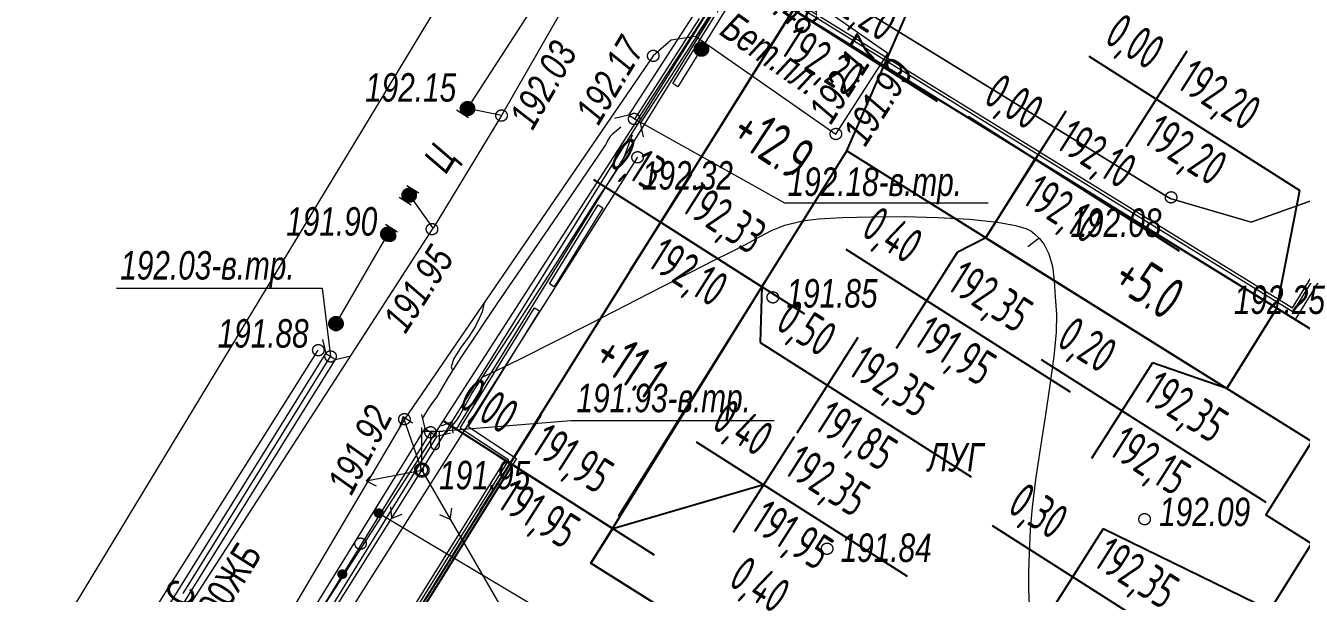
# Model space of a CAD drawing. Header units: millimetres. Extents: x -38151500 to -27467627, y -20617104 to -20349562.
# Drawn here: x -35209662 to -35164744, y -20488535 to -20468541 of the extents above; entities that cross this region are included whole.
import ezdxf
from ezdxf.xclip import XClip

# ---------------------------------------------------------------- set-up
doc = ezdxf.new("R2010")
doc.units = ezdxf.units.MM
doc.header["$MEASUREMENT"] = 0
doc.header["$XCLIPFRAME"] = 0
for name, color, linetype, lineweight in [('Новый_0-Тонкая_Ном._пера__7', 7, 'Continuous', 25), ('Новый_0_Ном._пера__7', 7, 'Continuous', 25), ('Новый_Defpoints_Ном._пера__7', 7, 'Continuous', 25), ('Новый_ГП-4 - План земляных масс_Ном._пера__250', 7, 'Continuous', 20), ('Новый_ГП_Ограждение_Ном._пера__152', 152, 'Continuous', 18), ('Новый_ГП_Сети_Водосток кровельный_Ном._пера__7', 7, 'Continuous', 25), ('Новый_ГП_Сетка_земля_Ном._пера__7', 7, 'Continuous', 25), ('Новый_ГТ4-Карт. отметки_Ном._пера__1', 1, 'Continuous', 40), ('Новый_ГТ4-Карт. отметки_Ном._пера__5', 5, 'Continuous', 30), ('Новый_ГТ4-Карт. отметки_Ном._пера__7', 7, 'Continuous', 25), ('Чертеж_2_Новофедоровское_снт 28_07$0$tp_Дороги_Ном._пера__253', 252, 'Continuous', 18), ('Чертеж_2_Новофедоровское_снт 28_07$0$tp_отметки_новые_Ном._пера__253', 252, 'Continuous', 18), ('Чертеж_2_Новофедоровское_снт 28_07$0$tp_растительность_Ном._пера__253', 252, 'Continuous', 18), ('Чертеж_2_Новофедоровское_снт 28_07$0$tp_трубы под дорогой_Ном._пера__253', 252, 'Continuous', 18), ('Чертеж_2_Новофедоровское_снт 28_07$0$U_ТЕКСТ_БЕЛЫЙ_Ном._пера__253', 252, 'Continuous', 18), ('Чертеж_2_Новый_ГП_Топография_Ном._пера__253', 252, 'Continuous', 18), ('Чертеж_2_Новый_Новофедоровское_снт 28_07$0$tp_Дороги_Ном._пера__253', 252, 'Continuous', 18), ('Чертеж_2_Новый_Новофедоровское_снт 28_07$0$tp_канавы_Ном._пера__253', 252, 'Continuous', 18), ('Чертеж_2_Новый_Новофедоровское_снт 28_07$0$tp_Контур растит_Ном._пера__253', 252, 'Continuous', 18), ('Чертеж_2_Новый_Новофедоровское_снт 28_07$0$tp_ЛЭП нн_Ном._пера__253', 252, 'Continuous', 18), ('Чертеж_2_Новый_Новофедоровское_снт 28_07$0$tp_ЛЭП нн_Ном._пера__7', 7, 'Continuous', 18), ('Чертеж_2_Новый_Новофедоровское_снт 28_07$0$tp_Ограждения ДЕР_Ном._пера__253', 252, 'Continuous', 18), ('Чертеж_2_Новый_Новофедоровское_снт 28_07$0$tp_Ограждения рабица_Ном._пера__253', 252, 'Continuous', 18), ('Чертеж_2_Новый_Новофедоровское_снт 28_07$0$tp_Ограждения_Ном._пера__253', 252, 'Continuous', 18), ('Чертеж_2_Новый_Новофедоровское_снт 28_07$0$tp_Ограждения_Ном._пера__7', 7, 'Continuous', 18), ('Чертеж_2_Новый_Новофедоровское_снт 28_07$0$tp_отметки_новые_Ном._пера__253', 252, 'Continuous', 18), ('Чертеж_2_Новый_Новофедоровское_снт 28_07$0$tp_отметки_новые_Ном._пера__7', 7, 'Continuous', 18), ('Чертеж_2_Новый_Новофедоровское_снт 28_07$0$tp_растительность полоса кустов_Ном._пера__253', 252, 'Continuous', 18), ('Чертеж_2_Новый_Новофедоровское_снт 28_07$0$tp_рельеф_Ном._пера__253', 252, 'Continuous', 18), ('Чертеж_2_Новый_Новофедоровское_снт 28_07$0$tp_трубы под дорогой_Ном._пера__253', 252, 'Continuous', 18), ('Чертеж_2_Новый_Новофедоровское_снт 28_07$0$U_Водосток_Ном._пера__253', 252, 'Continuous', 18), ('Чертеж_2_Новый_Новофедоровское_снт 28_07$0$U_Газопровод_Ном._пера__253', 252, 'Continuous', 18)]:
    doc.layers.add(name, color=color, linetype=linetype, lineweight=lineweight)
doc.styles.add('РЎР“Р•РќР•Р\xa0РР\xa0_РЎРўРР›Р¬_1', font='arial.ttf', dxfattribs={"width": 0.75})
doc.styles.add('РЎР“Р•РќР•Р\xa0РР\xa0_РЎРўРР›Р¬_3', font='arial.ttf', dxfattribs={"width": 0.749999})
doc.styles.add('РЎР“Р•РќР•Р\xa0РР\xa0_РЎРўРР›Р¬_6', font='', dxfattribs={"width": 0.8})
doc.styles.get('РЎР“Р•РќР•Р\xa0РР\xa0_РЎРўРР›Р¬_6').set_extended_font_data('GOST_type_A')

# ---------------------------------------------------------------- blocks, each defined once
blk = doc.blocks.new('Чертеж_3_2', base_point=(2451089, 0))
at = {"layer": 'Чертеж_2_Новый_ГП_Топография_Ном._пера__253', "color": 252, "lineweight": 18, "flags": 128}
for points in [[(-35215434, -20517064), (-35215394, -20517000), (-35204907, -20499900), (-35178737, -20516708), (-35167176, -20500671), (-35157260, -20487867), (-35159014, -20480650), (-35161019, -20473503), (-35166512, -20475465), (-35169367, -20474628), (-35183638, -20465849), (-35173689, -20449640), (-35181298, -20444942), (-35222329, -20512686)], [(-35184464, -20466500), (-35165064, -20478480), (-35162594, -20474480), (-35158154, -20486530), (-35167884, -20500140), (-35167024, -20500700), (-35178384, -20516190), (-35178714, -20516730), (-35178984, -20516560), (-35203464, -20500980), (-35192784, -20483870), (-35194494, -20482750)]]:
    blk.add_lwpolyline(points, close=True, dxfattribs=at)
at = {"layer": 'Чертеж_2_Новый_Новофедоровское_снт 28_07$0$tp_Дороги_Ном._пера__253', "color": 252, "lineweight": 18, "flags": 128}
for points in [[(-35181701, -20451967), (-35180868, -20452488), (-35187224, -20461790), (-35192906, -20471714), (-35194102, -20471463)], [(-35186064, -20468926), (-35186932, -20469057), (-35187561, -20469610), (-35196325, -20482398), (-35203142, -20493946), (-35202209, -20495191)], [(-35192906, -20471714), (-35195313, -20475671)], [(-35221443, -20517359), (-35220675, -20515878), (-35208816, -20496600), (-35195313, -20475671), (-35196085, -20474585)]]:
    blk.add_lwpolyline(points, dxfattribs=at)
blk.add_lwpolyline([(-35186064, -20468926), (-35181132, -20472361), (-35179309, -20469524), (-35184233, -20466094)], close=True, dxfattribs=at)
at = {"layer": 'Чертеж_2_Новый_Новофедоровское_снт 28_07$0$tp_канавы_Ном._пера__253', "color": 252, "lineweight": 18, "flags": 128}
for points in [[(-35188710, -20472118), (-35189013, -20472372), (-35189083, -20472451), (-35189137, -20472544), (-35189239, -20472736), (-35190510, -20474608), (-35191790, -20476475), (-35193068, -20478344), (-35194332, -20480224), (-35194767, -20480913), (-35195188, -20481614), (-35195372, -20481864), (-35195514, -20482070), (-35195690, -20482368)], [(-35194569, -20482553), (-35194476, -20482430), (-35194391, -20482300), (-35194239, -20482028), (-35194096, -20481753), (-35193945, -20481494), (-35192471, -20479232), (-35191007, -20476963), (-35189502, -20474603), (-35189060, -20473960), (-35188844, -20473636), (-35188649, -20473298), (-35188578, -20473142), (-35188518, -20472983), (-35188401, -20472662), (-35188290, -20472390)], [(-35194943, -20482939), (-35194802, -20482819), (-35194708, -20482718), (-35194569, -20482553)]]:
    blk.add_lwpolyline(points, dxfattribs=at)
at = {"layer": 'Чертеж_2_Новый_Новофедоровское_снт 28_07$0$tp_Контур растит_Ном._пера__253', "color": 252, "lineweight": 18, "flags": 128}
blk.add_lwpolyline([(-35197226, -20485708), (-35191094, -20489355), (-35189877, -20490273), (-35189879, -20491197), (-35190292, -20492255)], dxfattribs=at)
at = {"layer": 'Чертеж_2_Новый_Новофедоровское_снт 28_07$0$tp_ЛЭП нн_Ном._пера__253', "color": 252, "lineweight": 18, "flags": 128}
for points in [[(-35217433, -20518699), (-35216322, -20517036), (-35195709, -20484194), (-35170672, -20444066), (-35169463, -20442473)], [(-35197673, -20484571), (-35195709, -20484194), (-35196371, -20482307)], [(-35196371, -20482307), (-35196493, -20482688)], [(-35196371, -20482307), (-35196038, -20482528)], [(-35194650, -20482497), (-35195024, -20482640)], [(-35194650, -20482497), (-35194614, -20482896)], [(-35195709, -20484194), (-35191420, -20491627)], [(-35197673, -20484571), (-35197405, -20484274)], [(-35197673, -20484571), (-35197314, -20484748)], [(-35196772, -20485888), (-35196807, -20485490)], [(-35194709, -20485926), (-35194659, -20485529)], [(-35196772, -20485888), (-35196398, -20485746)], [(-35194709, -20485926), (-35195078, -20485771)]]:
    blk.add_lwpolyline(points, dxfattribs=at)
at = {"layer": 'Чертеж_2_Новый_Новофедоровское_снт 28_07$0$tp_ЛЭП нн_Ном._пера__7', "color": 7, "lineweight": 18}
for p, q in [((-35195709, -20483944), (-35195709, -20482694)), ((-35195709, -20482819), (-35194959, -20482819)), ((-35195397, -20483310), (-35195397, -20482819)), ((-35195087, -20483310), (-35195087, -20482819))]:
    blk.add_line(p, q, dxfattribs=at)
for radius in [250, 50]:
    blk.add_circle((-35195709, -20484194), radius, dxfattribs=at)
blk.add_arc((-35195242, -20483310), 155, 180, 0, dxfattribs=at)
at = {"layer": 'Чертеж_2_Новый_Новофедоровское_снт 28_07$0$tp_Ограждения ДЕР_Ном._пера__253', "color": 252, "lineweight": 18, "flags": 128}
for points in [[(-35194102, -20471463), (-35190305, -20465581)], [(-35166512, -20475465), (-35161019, -20473503), (-35159013, -20480652), (-35157260, -20487867), (-35167176, -20500671), (-35176934, -20513890), (-35177181, -20514232)], [(-35198732, -20479032), (-35197030, -20476099)], [(-35206267, -20490939), (-35199359, -20479973)]]:
    blk.add_lwpolyline(points, dxfattribs=at)
at = {"layer": 'Чертеж_2_Новый_Новофедоровское_снт 28_07$0$tp_Ограждения рабица_Ном._пера__253', "color": 252, "lineweight": 18, "flags": 128}
for points in [[(-35183639, -20465851), (-35169367, -20474628), (-35166512, -20475465)], [(-35188118, -20473175), (-35201449, -20494203)]]:
    blk.add_lwpolyline(points, dxfattribs=at)
at = {"layer": 'Чертеж_2_Новый_Новофедоровское_снт 28_07$0$tp_Ограждения_Ном._пера__253', "color": 252, "lineweight": 18, "flags": 128}
for points in [[(-35194488, -20471508), (-35194065, -20471774)], [(-35196236, -20474169), (-35195813, -20474435)], [(-35196505, -20474589), (-35196082, -20474855)], [(-35196985, -20475538), (-35196562, -20475804)]]:
    blk.add_lwpolyline(points, dxfattribs=at)
at = {"layer": 'Чертеж_2_Новый_Новофедоровское_снт 28_07$0$tp_Ограждения_Ном._пера__7', "color": 7, "lineweight": 18}
for p, q in [((-35186117, -20469372), (-35185618, -20469372)), ((-35186116, -20469402), (-35185621, -20469402)), ((-35186115, -20469342), (-35185621, -20469342)), ((-35186111, -20469432), (-35185625, -20469432)), ((-35186110, -20469312), (-35185627, -20469312)), ((-35186099, -20469282), (-35185636, -20469282)), ((-35186085, -20469252), (-35185650, -20469252)), ((-35186066, -20469222), (-35185671, -20469222)), ((-35186039, -20469192), (-35185698, -20469192)), ((-35186000, -20469162), (-35185737, -20469162)), ((-35185929, -20469132), (-35185809, -20469132)), ((-35186101, -20469462), (-35185634, -20469462)), ((-35186087, -20469492), (-35185649, -20469492)), ((-35186069, -20469522), (-35185668, -20469522)), ((-35186043, -20469552), (-35185694, -20469552)), ((-35186006, -20469582), (-35185731, -20469582)), ((-35185942, -20469612), (-35185792, -20469612)), ((-35194163, -20471223), (-35194043, -20471223)), ((-35194351, -20471463), (-35193852, -20471463)), ((-35194350, -20471493), (-35193855, -20471493)), ((-35194349, -20471433), (-35193855, -20471433)), ((-35194345, -20471523), (-35193859, -20471523)), ((-35194344, -20471403), (-35193861, -20471403)), ((-35194335, -20471553), (-35193868, -20471553)), ((-35194333, -20471373), (-35193870, -20471373)), ((-35194321, -20471583), (-35193883, -20471583)), ((-35194319, -20471343), (-35193884, -20471343)), ((-35194303, -20471613), (-35193902, -20471613)), ((-35194300, -20471313), (-35193905, -20471313)), ((-35194277, -20471643), (-35193928, -20471643)), ((-35194273, -20471283), (-35193932, -20471283)), ((-35194240, -20471673), (-35193965, -20471673)), ((-35194234, -20471253), (-35193971, -20471253)), ((-35194176, -20471703), (-35194026, -20471703)), ((-35196354, -20474362), (-35195959, -20474362)), ((-35196327, -20474332), (-35195986, -20474332)), ((-35196288, -20474302), (-35196025, -20474302)), ((-35196217, -20474272), (-35196097, -20474272)), ((-35196405, -20474512), (-35195906, -20474512)), ((-35196404, -20474542), (-35195909, -20474542)), ((-35196403, -20474482), (-35195909, -20474482)), ((-35196399, -20474572), (-35195913, -20474572)), ((-35196398, -20474452), (-35195915, -20474452)), ((-35196389, -20474602), (-35195922, -20474602)), ((-35196387, -20474422), (-35195924, -20474422)), ((-35196375, -20474632), (-35195937, -20474632)), ((-35196373, -20474392), (-35195938, -20474392)), ((-35196357, -20474662), (-35195956, -20474662)), ((-35196331, -20474692), (-35195982, -20474692)), ((-35196294, -20474722), (-35196019, -20474722)), ((-35196230, -20474752), (-35196080, -20474752)), ((-35197076, -20475701), (-35196735, -20475701)), ((-35197037, -20475671), (-35196774, -20475671)), ((-35196966, -20475641), (-35196846, -20475641)), ((-35197154, -20475881), (-35196655, -20475881)), ((-35197153, -20475911), (-35196658, -20475911)), ((-35197152, -20475851), (-35196658, -20475851)), ((-35197148, -20475941), (-35196662, -20475941)), ((-35197147, -20475821), (-35196664, -20475821)), ((-35197138, -20475971), (-35196671, -20475971)), ((-35197136, -20475791), (-35196673, -20475791)), ((-35197124, -20476001), (-35196686, -20476001)), ((-35197122, -20475761), (-35196687, -20475761)), ((-35197106, -20476031), (-35196705, -20476031)), ((-35197103, -20475731), (-35196708, -20475731)), ((-35197080, -20476061), (-35196731, -20476061)), ((-35197043, -20476091), (-35196768, -20476091)), ((-35196979, -20476121), (-35196829, -20476121)), ((-35198903, -20478852), (-35198562, -20478852)), ((-35198864, -20478822), (-35198601, -20478822)), ((-35198793, -20478792), (-35198673, -20478792)), ((-35198981, -20479032), (-35198482, -20479032)), ((-35198980, -20479062), (-35198485, -20479062)), ((-35198979, -20479002), (-35198485, -20479002)), ((-35198975, -20479092), (-35198489, -20479092)), ((-35198974, -20478972), (-35198491, -20478972)), ((-35198965, -20479122), (-35198498, -20479122)), ((-35198963, -20478942), (-35198500, -20478942)), ((-35198951, -20479152), (-35198513, -20479152)), ((-35198949, -20478912), (-35198514, -20478912)), ((-35198933, -20479182), (-35198532, -20479182)), ((-35198930, -20478882), (-35198535, -20478882)), ((-35198907, -20479212), (-35198558, -20479212)), ((-35198870, -20479242), (-35198595, -20479242)), ((-35198806, -20479272), (-35198656, -20479272))]:
    blk.add_line(p, q, dxfattribs=at)
for centre in [(-35185868, -20469374), (-35194102, -20471465), (-35196156, -20474514), (-35196905, -20475883), (-35198732, -20479034)]:
    blk.add_circle(centre, 250, dxfattribs=at)
at = {"layer": 'Чертеж_2_Новый_Новофедоровское_снт 28_07$0$tp_отметки_новые_Ном._пера__253', "color": 252, "lineweight": 18, "flags": 128}
for points in [[(-35175768, -20474800), (-35182928, -20474800), (-35188234, -20471830)], [(-35206465, -20477792), (-35199224, -20477792), (-35198924, -20480190)], [(-35183307, -20482458), (-35190467, -20482458), (-35195397, -20482860)]]:
    blk.add_lwpolyline(points, dxfattribs=at)
at = {"layer": 'Чертеж_2_Новый_Новофедоровское_снт 28_07$0$tp_отметки_новые_Ном._пера__7', "color": 7, "lineweight": 18}
for centre in [(-35187564, -20469610), (-35194144, -20471500), (-35192904, -20471710), (-35188234, -20471830), (-35181134, -20472360), (-35188114, -20473180), (-35169334, -20474590), (-35195354, -20475710), (-35196834, -20475950), (-35183354, -20478110), (-35199354, -20479970), (-35198924, -20480190), (-35196324, -20482400), (-35195404, -20482860), (-35195714, -20484190), (-35170267, -20485920), (-35181444, -20486960)]:
    blk.add_circle(centre, 200, dxfattribs=at)
at = {"layer": 'Чертеж_2_Новый_Новофедоровское_снт 28_07$0$tp_растительность полоса кустов_Ном._пера__253', "color": 252, "lineweight": 18, "flags": 128}
for points in [[(-35197303, -20485580), (-35197375, -20485701)], [(-35197257, -20485562), (-35197370, -20485750)], [(-35197220, -20485558), (-35197355, -20485783)], [(-35197188, -20485563), (-35197336, -20485810)], [(-35197160, -20485574), (-35197313, -20485830)], [(-35197134, -20485590), (-35197287, -20485845)], [(-35197112, -20485611), (-35197258, -20485854)], [(-35197093, -20485639), (-35197225, -20485858)], [(-35197080, -20485674), (-35197186, -20485852)], [(-35197077, -20485729), (-35197137, -20485829)], [(-35198587, -20487725), (-35198659, -20487846)], [(-35198541, -20487707), (-35198653, -20487895)], [(-35198504, -20487703), (-35198639, -20487929)], [(-35198472, -20487709), (-35198619, -20487955)], [(-35198443, -20487719), (-35198596, -20487975)], [(-35198418, -20487735), (-35198570, -20487990)], [(-35198395, -20487756), (-35198541, -20488000)], [(-35198377, -20487784), (-35198508, -20488003)], [(-35198363, -20487819), (-35198470, -20487998)], [(-35198361, -20487874), (-35198421, -20487974)]]:
    blk.add_lwpolyline(points, dxfattribs=at)
at = {"layer": 'Чертеж_2_Новый_Новофедоровское_снт 28_07$0$tp_растительность полоса кустов_Ном._пера__253', "color": 252, "lineweight": 18}
for centre, radius in [((-35197226, -20485708), 150), ((-35197868, -20486781), 200), ((-35198509, -20487853), 150)]:
    blk.add_circle(centre, radius, dxfattribs=at)
at = {"layer": 'Чертеж_2_Новый_Новофедоровское_снт 28_07$0$tp_рельеф_Ном._пера__253', "color": 252, "lineweight": 18, "flags": 128}
for points in [[(-35193567, -20480914), (-35193132, -20480713), (-35192187, -20480251), (-35191046, -20479679), (-35189796, -20479044), (-35188521, -20478391), (-35187305, -20477767), (-35186236, -20477220), (-35185396, -20476794), (-35184873, -20476537), (-35184289, -20476239), (-35183829, -20475978), (-35183404, -20475753), (-35182928, -20475565), (-35182313, -20475415), (-35181751, -20475349), (-35180910, -20475299), (-35179875, -20475271), (-35178727, -20475269), (-35177550, -20475297), (-35176427, -20475361), (-35175441, -20475466), (-35174806, -20475582), (-35174448, -20475689), (-35174275, -20475770), (-35174210, -20475814), (-35174128, -20475883), (-35173982, -20476025), (-35173805, -20476250), (-35173636, -20476576), (-35173509, -20477027), (-35173445, -20477530), (-35173410, -20478091), (-35173370, -20478713), (-35173377, -20479340), (-35173460, -20480193), (-35173597, -20481206), (-35173765, -20482311), (-35173941, -20483439), (-35174103, -20484524), (-35174227, -20485499), (-35174291, -20486294), (-35174325, -20487110), (-35174352, -20487779), (-35174356, -20488373), (-35174325, -20488963)], [(-35173982, -20476025), (-35174372, -20476338)], [(-35193521, -20478306), (-35193521, -20478307), (-35193587, -20478617), (-35193688, -20478857), (-35193835, -20479148), (-35194045, -20479479), (-35194337, -20479880), (-35194589, -20480268), (-35194682, -20480556), (-35194629, -20480689)]]:
    blk.add_lwpolyline(points, dxfattribs=at)
at = {"layer": 'Чертеж_2_Новый_Новофедоровское_снт 28_07$0$tp_трубы под дорогой_Ном._пера__253', "color": 252, "lineweight": 18, "flags": 128}
for points in [[(-35183236, -20463656), (-35188440, -20471700)], [(-35182814, -20463924), (-35188018, -20471968)], [(-35187908, -20472456), (-35188018, -20471968), (-35188440, -20471700), (-35188928, -20471810)], [(-35199203, -20479595), (-35199094, -20480083), (-35198754, -20480295), (-35198266, -20480185)], [(-35209037, -20496053), (-35199094, -20480083)], [(-35208697, -20496265), (-35198754, -20480295)], [(-35195719, -20482238), (-35195609, -20482726), (-35195187, -20482993), (-35194699, -20482884)], [(-35195609, -20482726), (-35209443, -20505119)], [(-35195187, -20482993), (-35209020, -20505386)]]:
    blk.add_lwpolyline(points, dxfattribs=at)
at = {"layer": 'Чертеж_2_Новый_Новофедоровское_снт 28_07$0$U_Водосток_Ном._пера__253', "color": 252, "lineweight": 18, "flags": 128}
for points in [[(-35185942, -20468298), (-35188229, -20471834)], [(-35204117, -20488530), (-35198924, -20480189)], [(-35195400, -20482862), (-35201973, -20493502)]]:
    blk.add_lwpolyline(points, dxfattribs=at)
at = {"layer": 'Чертеж_2_Новый_Новофедоровское_снт 28_07$0$U_Газопровод_Ном._пера__253', "color": 252, "lineweight": 18, "flags": 128}
blk.add_lwpolyline([(-35216752, -20516227), (-35194304, -20481445), (-35173753, -20449601), (-35165636, -20437023), (-35165917, -20437169), (-35163587, -20435962), (-35158356, -20437583)], dxfattribs=at)
at = {"layer": 'Чертеж_2_Новофедоровское_снт 28_07$0$tp_Дороги_Ном._пера__253', "color": 252, "lineweight": 18, "char_height": 1000, "attachment_point": 7, "style": 'РЎР“Р•РќР•Р\xa0РР\xa0_РЎРўРР›Р¬_1'}
for s, insert, rotation in [('\\A1;{\\pql;\\fArial|b0|i1|c204|p0;\\W0.750000;Бет.пл.}', (-35185282, -20468845), 325.1439), ('\\A1;{\\pql;\\fArial|b0|i1|c204|p0;\\W0.750000;Ц}', (-35194617, -20473956), 57.3407)]:
    blk.add_mtext(s, dxfattribs=dict(at, insert=insert, rotation=rotation))
at = {"layer": 'Чертеж_2_Новофедоровское_снт 28_07$0$tp_отметки_новые_Ном._пера__253', "color": 252, "lineweight": 18, "char_height": 1000, "attachment_point": 7, "style": 'РЎР“Р•РќР•Р\xa0РР\xa0_РЎРўРР›Р¬_1'}
for s, insert, rotation in [('\\A1;{\\pql;\\fArial|b0|i1|c204|p0;\\W0.750000;192.48}', (-35184842, -20467118), 325.1394), ('\\A1;{\\pql;\\fArial|b0|i1|c204|p0;\\W0.750000;192.17}', (-35189482, -20472102), 59), ('\\A1;{\\pql;\\fArial|b0|i1|c204|p0;\\W0.750000;192.17}', (-35181298, -20472069), 57.276), ('\\A1;{\\pql;\\fArial|b0|i1|c204|p0;\\W0.750000;192.03}', (-35191794, -20472270), 60.2066), ('\\A1;{\\pql;\\fArial|b0|i1|c204|p0;\\W0.750000;191.99}', (-35180091, -20472852), 57.276), ('\\A1;{\\pql;\\fArial|b0|i1|c204|p0;\\W0.750000;191.95}', (-35196276, -20479435), 57.1691), ('\\A1;{\\pql;\\fArial|b0|i1|c204|p0;\\W0.750000;191.92}', (-35198175, -20485123), 62.5765)]:
    blk.add_mtext(s, dxfattribs=dict(at, insert=insert, rotation=rotation))
for s, insert in [('\\A1;{\\pql;\\fArial|b0|i1|c204|p0;\\W0.750000;192.15}', (-35197706, -20471234)), ('\\A1;{\\pql;\\fArial|b0|i1|c204|p0;\\W0.750000;192.32}', (-35187962, -20474331)), ('\\A1;{\\pql;\\fArial|b0|i1|c204|p0;\\W0.750000;192.18-в.тр.}', (-35182834, -20474841)), ('\\A1;{\\pql;\\fArial|b0|i1|c204|p0;\\W0.750000;191.90}', (-35200483, -20475951)), ('\\A1;{\\pql;\\fArial|b0|i1|c204|p0;\\W0.750000;192.08}', (-35172877, -20475997)), ('\\A1;{\\pql;\\fArial|b0|i1|c204|p0;\\W0.750000;192.03-в.тр.}', (-35206326, -20477785)), ('\\A1;{\\pql;\\fArial|b0|i1|c204|p0;\\W0.750000;191.85}', (-35182873, -20478483)), ('\\A1;{\\pql;\\fArial|b0|i1|c204|p0;\\W0.750000;192.25}', (-35167121, -20478708)), ('\\A1;{\\pql;\\fArial|b0|i1|c204|p0;\\W0.750000;191.88}', (-35202899, -20479893)), ('\\A1;{\\pql;\\fArial|b0|i1|c204|p0;\\W0.750000;191.93-в.тр.}', (-35190266, -20482455)), ('\\A1;{\\pql;\\fArial|b0|i1|c204|p0;\\W0.750000;191.95}', (-35195101, -20484881)), ('\\A1;{\\pql;\\fArial|b0|i1|c204|p0;\\W0.750000;192.09}', (-35169755, -20486177)), ('\\A1;{\\pql;\\fArial|b0|i1|c204|p0;\\W0.750000;191.84}', (-35180966, -20487438))]:
    blk.add_mtext(s, dxfattribs=dict(at, insert=insert))
at = {"layer": 'Чертеж_2_Новофедоровское_снт 28_07$0$tp_растительность_Ном._пера__253', "color": 252, "lineweight": 18, "insert": (-35177898, -20484255), "char_height": 1000, "attachment_point": 7, "style": 'РЎР“Р•РќР•Р\xa0РР\xa0_РЎРўРР›Р¬_1'}
blk.add_mtext('\\A1;{\\pql;\\fArial|b0|i1|c204|p0;\\W0.750000;ЛУГ}', dxfattribs=at)
at = {"layer": 'Чертеж_2_Новофедоровское_снт 28_07$0$tp_трубы под дорогой_Ном._пера__253', "color": 252, "lineweight": 18, "insert": (-35203748, -20491043), "char_height": 1000, "attachment_point": 7, "rotation": 57.6886, "style": 'РЎР“Р•РќР•Р\xa0РР\xa0_РЎРўРР›Р¬_3'}
blk.add_mtext('\\A1;{\\pql;\\fArial|b0|i0|c204|p0;\\W0.749999;d=400ЖБ}', dxfattribs=at)
at = {"layer": 'Чертеж_2_Новофедоровское_снт 28_07$0$U_ТЕКСТ_БЕЛЫЙ_Ном._пера__253', "color": 252, "lineweight": 18, "insert": (-35203978, -20489119), "char_height": 1000, "attachment_point": 7, "rotation": 57.6886, "style": 'РЎР“Р•РќР•Р\xa0РР\xa0_РЎРўРР›Р¬_3'}
blk.add_mtext('\\A1;{\\pql;\\fArial|b0|i0|c204|p0;\\W0.749999;С}', dxfattribs=at)

msp = doc.modelspace()

# ---------------------------------------------------------------- linework, layer by layer
at = {"layer": 'Новый_0-Тонкая_Ном._пера__7', "color": 7, "lineweight": 25}
for p, q in [((-35160204.64, -20481831.86), (-35182634.31, -20467987.58)), ((-35183738.03, -20477736.69), (-35187303.32, -20475467.61))]:
    msp.add_line(p, q, dxfattribs=at)
msp.add_lwpolyline([(-35171543.44, -20498226.87), (-35171585.79, -20498200.09), (-35172539.58, -20499726.47), (-35176457.65, -20497278.35), (-35175794.99, -20496218.51), (-35179085.82, -20494162.42), (-35179854.4, -20495392.47), (-35185909.25, -20491608.97), (-35185140.86, -20490378.81), (-35189761.53, -20487470.61), (-35188737.86, -20485831.75), (-35188780.11, -20485805.01), (-35180751.5, -20472957.63), (-35164384.66, -20483184.77), (-35166000.47, -20485770.62), (-35164390.97, -20486777.3)], close=True, dxfattribs=at)
at = {"layer": 'Новый_0_Ном._пера__7', "color": 7, "lineweight": 25}
for points in [[(-35180751.5, -20472957.63), (-35177873.36, -20466359.71)], [(-35165614.82, -20478492.53), (-35164796.18, -20474348.22)], [(-35175857.31, -20476015.86), (-35176869.8, -20476531.14)], [(-35183738.03, -20477736.69), (-35183799.8, -20479700.48)], [(-35167376.83, -20481315.05), (-35169991.88, -20480412.98)], [(-35188985.15, -20486250.72), (-35183681.93, -20484703.97)], [(-35165853.76, -20489118.92), (-35171721.2, -20486261.96)]]:
    msp.add_lwpolyline(points, dxfattribs=at)
at = {"layer": 'Новый_Defpoints_Ном._пера__7', "color": 7, "lineweight": 25}
for points in [[(-35182629.25, -20467990.7), (-35187303.32, -20475467.61), (-35183738.35, -20477737.19), (-35180751.5, -20472957.63), (-35175857.31, -20476015.86), (-35174114.21, -20473246.45)], [(-35174108.27, -20473250.22), (-35175861.42, -20476013.29), (-35167376.84, -20481315.05), (-35165614.82, -20478492.53)], [(-35187303.32, -20475467.61), (-35192598.61, -20483950.98), (-35188995.46, -20486244.16), (-35183738.03, -20477736.69)], [(-35160204.64, -20481831.86), (-35165614.97, -20478492.44), (-35167376.83, -20481315.05), (-35164384.66, -20483184.77), (-35166000.04, -20485769.93), (-35164389.98, -20486775.73), (-35165853.76, -20489118.92), (-35162087.23, -20491516.08), (-35158476.94, -20486493.17)], [(-35185686.08, -20491748.37), (-35189456.87, -20497803.99), (-35197809.53, -20492488.04), (-35192514.24, -20484004.67), (-35188985.15, -20486250.72), (-35189761.53, -20487470.61), (-35185140.86, -20490378.81), (-35185909.47, -20491608.84)]]:
    msp.add_lwpolyline(points, close=True, dxfattribs=at)
at = {"layer": 'Новый_ГП_Ограждение_Ном._пера__152', "color": 152, "lineweight": 18}
for points in [[(-35202261.47, -20499620.31), (-35203051.87, -20500886.58), (-35178811.31, -20516314.19), (-35178633.22, -20516022.78), (-35167453.3, -20500778.34), (-35168310.1, -20500220.42), (-35158490.23, -20486484.71), (-35162662.3, -20475161.87), (-35164966.19, -20478892.88), (-35184366.14, -20466912.91), (-35186700.34, -20470694.63), (-35186869.54, -20470587.99), (-35184431.26, -20466637.64), (-35165031.28, -20478617.63), (-35162616.65, -20474707.29), (-35158265.96, -20486514.9), (-35168025.92, -20500166.81), (-35167166.99, -20500726.11), (-35178466.96, -20516134.26), (-35178746.86, -20516592.28), (-35203326.51, -20500948.86), (-35202431.08, -20499514.33), (-35202261.6, -20499620.23)], [(-35200937.73, -20497499.61), (-35201107.39, -20497393.7), (-35192647.19, -20483839.95), (-35194357.6, -20482719.68), (-35191740.9, -20478480.27), (-35191571.25, -20478586.19), (-35194085.15, -20482659.05), (-35192373.91, -20483779.86), (-35200937.79, -20497499.7)]]:
    msp.add_lwpolyline(points, dxfattribs=at)
msp.add_lwpolyline([(-35191216.38, -20477629.94), (-35189504.86, -20474857.57), (-35189335.69, -20474964.28), (-35191046.57, -20477736.14)], close=True, dxfattribs=at)
at = {"layer": 'Новый_ГП_Сети_Водосток кровельный_Ном._пера__7', "color": 7, "lineweight": 25}
msp.add_line((-35188995.46, -20486244.16), (-35192524.7, -20483998.02), dxfattribs=at)
at = {"layer": 'Новый_ГП_Сетка_земля_Ном._пера__7', "color": 7, "lineweight": 25}
for p, q in [((-35223165.34, -20532920.71), (-35182634.31, -20467987.58)), ((-35175857.31, -20476015.86), (-35174124.64, -20473240.01)), ((-35167376.83, -20481315.05), (-35165614.97, -20478492.44)), ((-35188995.46, -20486244.16), (-35192598.61, -20483950.98))]:
    msp.add_line(p, q, dxfattribs=at)
at = {"layer": 'Новый_ГТ4-Карт. отметки_Ном._пера__7', "color": 7, "lineweight": 25, "flags": 128}
for points in [[(-35185001.44, -20466481.06), (-35177572.55, -20471209.09)], [(-35181560.51, -20466300.3), (-35183708.19, -20469674.83)], [(-35172225.07, -20469620.19), (-35164796.18, -20474348.22)], [(-35168784.14, -20469439.43), (-35170931.82, -20472813.97)], [(-35173040.51, -20471559.09), (-35175188.19, -20474933.62)], [(-35176481.45, -20471739.84), (-35169052.55, -20476467.87)], [(-35186229.48, -20473780.34), (-35188377.16, -20477154.87)], [(-35189670.41, -20473961.1), (-35182241.52, -20478689.13)], [(-35180782.7, -20476411.52), (-35172881.84, -20481439.93)], [(-35176869.8, -20476531.14), (-35179017.49, -20479905.67)], [(-35183799.8, -20479700.48), (-35176370.91, -20484428.51)], [(-35180358.87, -20479519.73), (-35182506.55, -20482894.26)], [(-35173904.78, -20480293.37), (-35166003.92, -20485321.77)], [(-35169991.88, -20480412.98), (-35172139.56, -20483787.52)], [(-35194965.7, -20482444.47), (-35187536.81, -20487172.5)], [(-35191524.77, -20482263.71), (-35193672.45, -20485638.24)], [(-35186049.02, -20483197.46), (-35178620.13, -20487925.49)], [(-35182608.09, -20483016.7), (-35184755.77, -20486391.23)], [(-35175634.1, -20486142.34), (-35167733.24, -20491170.75)], [(-35171721.2, -20486261.96), (-35173868.88, -20489636.49)]]:
    msp.add_lwpolyline(points, dxfattribs=at)

# ---------------------------------------------------------------- block references
at = {"color": 252, "lineweight": 40}
ref = msp.add_blockref('Чертеж_3_2', (2451089, 0), dxfattribs=at)
XClip(ref).set_block_clipping_path([(-35249940.5999063328, -20418838.3840958811), (-35249940.5999063328, -20510095.8116091713), (-35227427.1859642267, -20510095.8116091713), (-35222034.0482798964, -20521215.6831232607), (-35136668.1846501827, -20521215.6831232607), (-35136668.1846501827, -20418721.7424019799)])

# ---------------------------------------------------------------- texts
at = {"layer": 'Новый_ГП-4 - План земляных масс_Ном._пера__250', "color": 7, "lineweight": 20, "char_height": 1500, "attachment_point": 5, "rotation": 326.555728, "style": 'РЎР“Р•РќР•Р\xa0РР\xa0_РЎРўРР›Р¬_6'}
for s, insert in [('\\A1;{\\pqc;\\fGOST_type_A|b0|i0|c0|p0;\\W0.800000;+12.9}', (-35183330.27, -20472667.27)), ('\\A1;{\\pqc;\\fGOST_type_A|b0|i0|c0|p0;\\W0.800000;+5.0}', (-35170103.08, -20477687.86)), ('\\A1;{\\pqc;\\fGOST_type_A|b0|i0|c0|p0;\\W0.800000;+11.1}', (-35188349.42, -20480452.82))]:
    msp.add_mtext(s, dxfattribs=dict(at, insert=insert))
at = {"layer": 'Новый_ГТ4-Карт. отметки_Ном._пера__1', "color": 1, "lineweight": 40, "char_height": 1250, "attachment_point": 7, "rotation": 327.525779, "style": 'РЎР“Р•РќР•Р\xa0РР\xa0_РЎРўРР›Р¬_6'}
for s, insert in [('\\A1;{\\pql;\\fGOST_type_A|b0|i0|c0|p0;\\W0.800000;192,20}', (-35182121.74, -20467819.61)), ('\\A1;{\\pql;\\fGOST_type_A|b0|i0|c0|p0;\\W0.800000;192,20}', (-35169345.37, -20470958.74)), ('\\A1;{\\pql;\\fGOST_type_A|b0|i0|c0|p0;\\W0.800000;192,10}', (-35173601.74, -20473078.39)), ('\\A1;{\\pql;\\fGOST_type_A|b0|i0|c0|p0;\\W0.800000;192,33}', (-35186790.71, -20475299.65)), ('\\A1;{\\pql;\\fGOST_type_A|b0|i0|c0|p0;\\W0.800000;192,35}', (-35177431.03, -20478050.45)), ('\\A1;{\\pql;\\fGOST_type_A|b0|i0|c0|p0;\\W0.800000;192,35}', (-35180920.1, -20481039.03)), ('\\A1;{\\pql;\\fGOST_type_A|b0|i0|c0|p0;\\W0.800000;192,35}', (-35170553.11, -20481932.29)), ('\\A1;{\\pql;\\fGOST_type_A|b0|i0|c0|p0;\\W0.800000;191,95}', (-35192085.99, -20483783.02)), ('\\A1;{\\pql;\\fGOST_type_A|b0|i0|c0|p0;\\W0.800000;192,35}', (-35183169.32, -20484536.01)), ('\\A1;{\\pql;\\fGOST_type_A|b0|i0|c0|p0;\\W0.800000;192,35}', (-35172282.43, -20487781.27))]:
    msp.add_mtext(s, dxfattribs=dict(at, insert=insert))
at = {"layer": 'Новый_ГТ4-Карт. отметки_Ном._пера__5', "color": 5, "lineweight": 30, "char_height": 1250, "attachment_point": 7, "rotation": 327.525779, "style": 'РЎР“Р•РќР•Р\xa0РР\xa0_РЎРўРР›Р¬_6'}
for s, insert in [('\\A1;{\\pql;\\fGOST_type_A|b0|i0|c0|p0;\\W0.800000;0,00}', (-35171900.4, -20469350.75)), ('\\A1;{\\pql;\\fGOST_type_A|b0|i0|c0|p0;\\W0.800000;0,00}', (-35176156.77, -20471470.4)), ('\\A1;{\\pql;\\fGOST_type_A|b0|i0|c0|p0;\\W0.800000;0,13}', (-35189345.74, -20473691.66)), ('\\A1;{\\pql;\\fGOST_type_A|b0|i0|c0|p0;\\W0.800000;0,40}', (-35180458.03, -20476142.08)), ('\\A1;{\\pql;\\fGOST_type_A|b0|i0|c0|p0;\\W0.800000;0,50}', (-35183475.13, -20479431.04)), ('\\A1;{\\pql;\\fGOST_type_A|b0|i0|c0|p0;\\W0.800000;0,20}', (-35173580.1, -20480023.93)), ('\\A1;{\\pql;\\fGOST_type_A|b0|i0|c0|p0;\\W0.800000;0,00}', (-35194641.03, -20482175.03)), ('\\A1;{\\pql;\\fGOST_type_A|b0|i0|c0|p0;\\W0.800000;0,40}', (-35185724.35, -20482928.02)), ('\\A1;{\\pql;\\fGOST_type_A|b0|i0|c0|p0;\\W0.800000;0,30}', (-35175309.42, -20485872.91)), ('\\A1;{\\pql;\\fGOST_type_A|b0|i0|c0|p0;\\W0.800000;0,40}', (-35185132.2, -20488455.89))]:
    msp.add_mtext(s, dxfattribs=dict(at, insert=insert))
at = {"layer": 'Новый_ГТ4-Карт. отметки_Ном._пера__7', "color": 7, "lineweight": 25, "char_height": 1250, "attachment_point": 7, "rotation": 327.525779, "style": 'РЎР“Р•РќР•Р\xa0РР\xa0_РЎРўРР›Р¬_6'}
for s, insert in [('\\A1;{\\pql;\\fGOST_type_A|b0|i0|c0|p0;\\W0.800000;192,20}', (-35183310.58, -20469758.54)), ('\\A1;{\\pql;\\fGOST_type_A|b0|i0|c0|p0;\\W0.800000;192,20}', (-35170534.21, -20472897.68)), ('\\A1;{\\pql;\\fGOST_type_A|b0|i0|c0|p0;\\W0.800000;192,10}', (-35174790.59, -20475017.33)), ('\\A1;{\\pql;\\fGOST_type_A|b0|i0|c0|p0;\\W0.800000;192,10}', (-35187979.55, -20477238.59)), ('\\A1;{\\pql;\\fGOST_type_A|b0|i0|c0|p0;\\W0.800000;191,95}', (-35178619.88, -20479989.38)), ('\\A1;{\\pql;\\fGOST_type_A|b0|i0|c0|p0;\\W0.800000;191,85}', (-35182108.94, -20482977.97)), ('\\A1;{\\pql;\\fGOST_type_A|b0|i0|c0|p0;\\W0.800000;192,15}', (-35171741.96, -20483871.23)), ('\\A1;{\\pql;\\fGOST_type_A|b0|i0|c0|p0;\\W0.800000;191,95}', (-35193274.84, -20485721.96)), ('\\A1;{\\pql;\\fGOST_type_A|b0|i0|c0|p0;\\W0.800000;191,95}', (-35184358.17, -20486474.95))]:
    msp.add_mtext(s, dxfattribs=dict(at, insert=insert))

doc.saveas('drawing.dxf')
